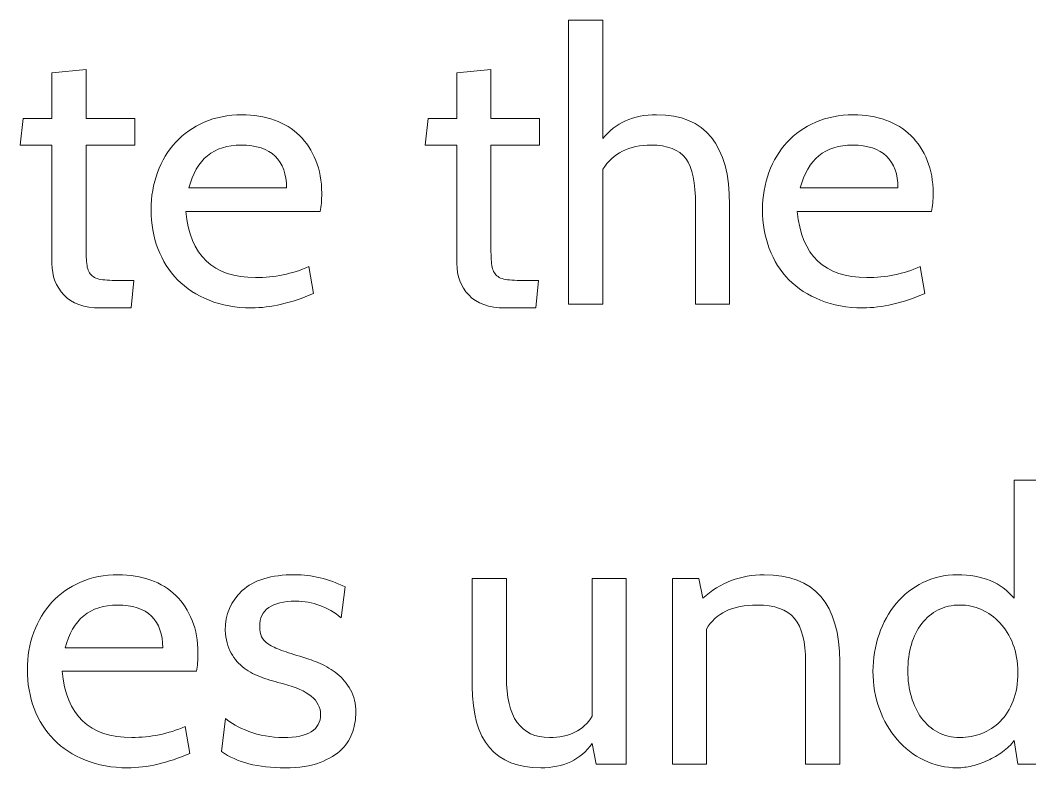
# Model space of a CAD drawing. Header units: centimetres. Extents: x -24 to 24.1, y -20.7 to 0.5.
# Drawn here: x 4.1713 to 4.4543, y -16.6044 to -16.3949 of the extents above; entities that cross this region are included whole.
import ezdxf

# ---------------------------------------------------------------- set-up
doc = ezdxf.new("R2010")
doc.units = ezdxf.units.CM
doc.header["$MEASUREMENT"] = 0
doc.layers.add('Layer 1', color=7, linetype='Continuous')

msp = doc.modelspace()

# ---------------------------------------------------------------- linework, layer by layer
at = {"layer": 'Layer 1', "color": 250, "lineweight": 9}
for points, knots in [([(4.37012, -16.47446), (4.37012, -16.47446), (4.36058, -16.47446), (4.36058, -16.47446), (4.36058, -16.47446), (4.36058, -16.47446), (4.36058, -16.44667), (4.36058, -16.44667), (4.36058, -16.44667), (4.36058, -16.44052), (4.35966, -16.43619), (4.35782, -16.43368), (4.35782, -16.43368), (4.35598, -16.43117), (4.35276, -16.42992), (4.34817, -16.42992), (4.34817, -16.42992), (4.34195, -16.42992), (4.33742, -16.43218), (4.33459, -16.4367), (4.33459, -16.4367), (4.33459, -16.4367), (4.33459, -16.47446), (4.33459, -16.47446), (4.33459, -16.47446), (4.33459, -16.47446), (4.32494, -16.47446), (4.32494, -16.47446), (4.32494, -16.47446), (4.32494, -16.47446), (4.32494, -16.39492), (4.32494, -16.39492), (4.32494, -16.39492), (4.32494, -16.39492), (4.33459, -16.39492), (4.33459, -16.39492), (4.33459, -16.39492), (4.33459, -16.39492), (4.33459, -16.42811), (4.33459, -16.42811), (4.33459, -16.42811), (4.33806, -16.42366), (4.34308, -16.42143), (4.34965, -16.42143), (4.34965, -16.42143), (4.3633, -16.42143), (4.37012, -16.42984), (4.37012, -16.44667), (4.37012, -16.44667), (4.37012, -16.44667), (4.37012, -16.47446), (4.37012, -16.47446)], [0, 0, 0, 0, 0.071429, 0.071429, 0.071429, 0.071429, 0.142857, 0.142857, 0.142857, 0.142857, 0.214286, 0.214286, 0.214286, 0.214286, 0.285714, 0.285714, 0.285714, 0.285714, 0.357143, 0.357143, 0.357143, 0.357143, 0.428571, 0.428571, 0.428571, 0.428571, 0.5, 0.5, 0.5, 0.5, 0.571429, 0.571429, 0.571429, 0.571429, 0.642857, 0.642857, 0.642857, 0.642857, 0.714286, 0.714286, 0.714286, 0.714286, 0.785714, 0.785714, 0.785714, 0.785714, 0.857143, 0.857143, 0.857143, 0.857143, 1, 1, 1, 1]), ([(4.20308, -16.46788), (4.20308, -16.46788), (4.20234, -16.47552), (4.20234, -16.47552), (4.20234, -16.47552), (4.20234, -16.47552), (4.19375, -16.47552), (4.19375, -16.47552), (4.19375, -16.47552), (4.18916, -16.47552), (4.18575, -16.47432), (4.18352, -16.47191), (4.18352, -16.47191), (4.18129, -16.46951), (4.18018, -16.46657), (4.18018, -16.46311), (4.18018, -16.46311), (4.18018, -16.46311), (4.18018, -16.42992), (4.18018, -16.42992), (4.18018, -16.42992), (4.18018, -16.42992), (4.17127, -16.42992), (4.17127, -16.42992), (4.17127, -16.42992), (4.17127, -16.42992), (4.17212, -16.42249), (4.17212, -16.42249), (4.17212, -16.42249), (4.17212, -16.42249), (4.18018, -16.42249), (4.18018, -16.42249), (4.18018, -16.42249), (4.18018, -16.42249), (4.18018, -16.40966), (4.18018, -16.40966), (4.18018, -16.40966), (4.18018, -16.40966), (4.18972, -16.4087), (4.18972, -16.4087), (4.18972, -16.4087), (4.18972, -16.4087), (4.18972, -16.42249), (4.18972, -16.42249), (4.18972, -16.42249), (4.18972, -16.42249), (4.2034, -16.42249), (4.2034, -16.42249), (4.2034, -16.42249), (4.2034, -16.42249), (4.2034, -16.42992), (4.2034, -16.42992), (4.2034, -16.42992), (4.2034, -16.42992), (4.18972, -16.42992), (4.18972, -16.42992), (4.18972, -16.42992), (4.18972, -16.42992), (4.18972, -16.45728), (4.18972, -16.45728), (4.18972, -16.45728), (4.18972, -16.45975), (4.18979, -16.4617), (4.18993, -16.46311), (4.18993, -16.46311), (4.19008, -16.46453), (4.19048, -16.46558), (4.19115, -16.46629), (4.19115, -16.46629), (4.19183, -16.467), (4.1929, -16.46744), (4.19439, -16.46762), (4.19439, -16.46762), (4.19587, -16.46779), (4.19796, -16.46788), (4.20065, -16.46788), (4.20065, -16.46788), (4.20065, -16.46788), (4.20308, -16.46788), (4.20308, -16.46788)], [0, 0, 0, 0, 0.047619, 0.047619, 0.047619, 0.047619, 0.095238, 0.095238, 0.095238, 0.095238, 0.142857, 0.142857, 0.142857, 0.142857, 0.190476, 0.190476, 0.190476, 0.190476, 0.238095, 0.238095, 0.238095, 0.238095, 0.285714, 0.285714, 0.285714, 0.285714, 0.333333, 0.333333, 0.333333, 0.333333, 0.380952, 0.380952, 0.380952, 0.380952, 0.428571, 0.428571, 0.428571, 0.428571, 0.47619, 0.47619, 0.47619, 0.47619, 0.52381, 0.52381, 0.52381, 0.52381, 0.571429, 0.571429, 0.571429, 0.571429, 0.619048, 0.619048, 0.619048, 0.619048, 0.666667, 0.666667, 0.666667, 0.666667, 0.714286, 0.714286, 0.714286, 0.714286, 0.761905, 0.761905, 0.761905, 0.761905, 0.809524, 0.809524, 0.809524, 0.809524, 0.857143, 0.857143, 0.857143, 0.857143, 0.904762, 0.904762, 0.904762, 0.904762, 1, 1, 1, 1]), ([(4.31656, -16.46788), (4.31656, -16.46788), (4.31582, -16.47552), (4.31582, -16.47552), (4.31582, -16.47552), (4.31582, -16.47552), (4.30723, -16.47552), (4.30723, -16.47552), (4.30723, -16.47552), (4.30264, -16.47552), (4.29922, -16.47432), (4.297, -16.47191), (4.297, -16.47191), (4.29477, -16.46951), (4.29366, -16.46657), (4.29366, -16.46311), (4.29366, -16.46311), (4.29366, -16.46311), (4.29366, -16.42992), (4.29366, -16.42992), (4.29366, -16.42992), (4.29366, -16.42992), (4.28475, -16.42992), (4.28475, -16.42992), (4.28475, -16.42992), (4.28475, -16.42992), (4.2856, -16.42249), (4.2856, -16.42249), (4.2856, -16.42249), (4.2856, -16.42249), (4.29366, -16.42249), (4.29366, -16.42249), (4.29366, -16.42249), (4.29366, -16.42249), (4.29366, -16.40966), (4.29366, -16.40966), (4.29366, -16.40966), (4.29366, -16.40966), (4.3032, -16.4087), (4.3032, -16.4087), (4.3032, -16.4087), (4.3032, -16.4087), (4.3032, -16.42249), (4.3032, -16.42249), (4.3032, -16.42249), (4.3032, -16.42249), (4.31688, -16.42249), (4.31688, -16.42249), (4.31688, -16.42249), (4.31688, -16.42249), (4.31688, -16.42992), (4.31688, -16.42992), (4.31688, -16.42992), (4.31688, -16.42992), (4.3032, -16.42992), (4.3032, -16.42992), (4.3032, -16.42992), (4.3032, -16.42992), (4.3032, -16.45728), (4.3032, -16.45728), (4.3032, -16.45728), (4.3032, -16.45975), (4.30327, -16.4617), (4.30341, -16.46311), (4.30341, -16.46311), (4.30355, -16.46453), (4.30396, -16.46558), (4.30463, -16.46629), (4.30463, -16.46629), (4.3053, -16.467), (4.30638, -16.46744), (4.30787, -16.46762), (4.30787, -16.46762), (4.30935, -16.46779), (4.31144, -16.46788), (4.31412, -16.46788), (4.31412, -16.46788), (4.31412, -16.46788), (4.31656, -16.46788), (4.31656, -16.46788)], [0, 0, 0, 0, 0.047619, 0.047619, 0.047619, 0.047619, 0.095238, 0.095238, 0.095238, 0.095238, 0.142857, 0.142857, 0.142857, 0.142857, 0.190476, 0.190476, 0.190476, 0.190476, 0.238095, 0.238095, 0.238095, 0.238095, 0.285714, 0.285714, 0.285714, 0.285714, 0.333333, 0.333333, 0.333333, 0.333333, 0.380952, 0.380952, 0.380952, 0.380952, 0.428571, 0.428571, 0.428571, 0.428571, 0.47619, 0.47619, 0.47619, 0.47619, 0.52381, 0.52381, 0.52381, 0.52381, 0.571429, 0.571429, 0.571429, 0.571429, 0.619048, 0.619048, 0.619048, 0.619048, 0.666667, 0.666667, 0.666667, 0.666667, 0.714286, 0.714286, 0.714286, 0.714286, 0.761905, 0.761905, 0.761905, 0.761905, 0.809524, 0.809524, 0.809524, 0.809524, 0.857143, 0.857143, 0.857143, 0.857143, 0.904762, 0.904762, 0.904762, 0.904762, 1, 1, 1, 1]), ([(4.25537, -16.44848), (4.25537, -16.44848), (4.21772, -16.44848), (4.21772, -16.44848), (4.21772, -16.44848), (4.21885, -16.46085), (4.22536, -16.46703), (4.23723, -16.46703), (4.23723, -16.46703), (4.24254, -16.46703), (4.24752, -16.46601), (4.25219, -16.46396), (4.25219, -16.46396), (4.25219, -16.46396), (4.25346, -16.47149), (4.25346, -16.47149), (4.25346, -16.47149), (4.24731, -16.47418), (4.24151, -16.47552), (4.23607, -16.47552), (4.23607, -16.47552), (4.23168, -16.47552), (4.22774, -16.47481), (4.22424, -16.4734), (4.22424, -16.4734), (4.22074, -16.47198), (4.21779, -16.47006), (4.21539, -16.46762), (4.21539, -16.46762), (4.21298, -16.46518), (4.21115, -16.46228), (4.20987, -16.45892), (4.20987, -16.45892), (4.2086, -16.45556), (4.20796, -16.45194), (4.20796, -16.44805), (4.20796, -16.44805), (4.20796, -16.4443), (4.20856, -16.4408), (4.20977, -16.43755), (4.20977, -16.43755), (4.21097, -16.4343), (4.21266, -16.43149), (4.21486, -16.42912), (4.21486, -16.42912), (4.21705, -16.42675), (4.21972, -16.42488), (4.22286, -16.4235), (4.22286, -16.4235), (4.22601, -16.42212), (4.22953, -16.42143), (4.23342, -16.42143), (4.23342, -16.42143), (4.23674, -16.42143), (4.23978, -16.42193), (4.24254, -16.42292), (4.24254, -16.42292), (4.24529, -16.42391), (4.24765, -16.42535), (4.24959, -16.42726), (4.24959, -16.42726), (4.25153, -16.42917), (4.25305, -16.43149), (4.25415, -16.43421), (4.25415, -16.43421), (4.25525, -16.43693), (4.25579, -16.43999), (4.25579, -16.44338), (4.25579, -16.44338), (4.25579, -16.44536), (4.25565, -16.44706), (4.25537, -16.44848)], [0, 0, 0, 0, 0.052632, 0.052632, 0.052632, 0.052632, 0.105263, 0.105263, 0.105263, 0.105263, 0.157895, 0.157895, 0.157895, 0.157895, 0.210526, 0.210526, 0.210526, 0.210526, 0.263158, 0.263158, 0.263158, 0.263158, 0.315789, 0.315789, 0.315789, 0.315789, 0.368421, 0.368421, 0.368421, 0.368421, 0.421053, 0.421053, 0.421053, 0.421053, 0.473684, 0.473684, 0.473684, 0.473684, 0.526316, 0.526316, 0.526316, 0.526316, 0.578947, 0.578947, 0.578947, 0.578947, 0.631579, 0.631579, 0.631579, 0.631579, 0.684211, 0.684211, 0.684211, 0.684211, 0.736842, 0.736842, 0.736842, 0.736842, 0.789474, 0.789474, 0.789474, 0.789474, 0.842105, 0.842105, 0.842105, 0.842105, 0.894737, 0.894737, 0.894737, 0.894737, 1, 1, 1, 1]), ([(4.42676, -16.44848), (4.42676, -16.44848), (4.38911, -16.44848), (4.38911, -16.44848), (4.38911, -16.44848), (4.39024, -16.46085), (4.39674, -16.46703), (4.40862, -16.46703), (4.40862, -16.46703), (4.41392, -16.46703), (4.41891, -16.46601), (4.42357, -16.46396), (4.42357, -16.46396), (4.42357, -16.46396), (4.42485, -16.47149), (4.42485, -16.47149), (4.42485, -16.47149), (4.41869, -16.47418), (4.4129, -16.47552), (4.40745, -16.47552), (4.40745, -16.47552), (4.40307, -16.47552), (4.39913, -16.47481), (4.39563, -16.4734), (4.39563, -16.4734), (4.39213, -16.47198), (4.38918, -16.47006), (4.38677, -16.46762), (4.38677, -16.46762), (4.38437, -16.46518), (4.38253, -16.46228), (4.38126, -16.45892), (4.38126, -16.45892), (4.37999, -16.45556), (4.37935, -16.45194), (4.37935, -16.44805), (4.37935, -16.44805), (4.37935, -16.4443), (4.37995, -16.4408), (4.38115, -16.43755), (4.38115, -16.43755), (4.38235, -16.4343), (4.38405, -16.43149), (4.38624, -16.42912), (4.38624, -16.42912), (4.38843, -16.42675), (4.3911, -16.42488), (4.39425, -16.4235), (4.39425, -16.4235), (4.3974, -16.42212), (4.40091, -16.42143), (4.4048, -16.42143), (4.4048, -16.42143), (4.40813, -16.42143), (4.41117, -16.42193), (4.41392, -16.42292), (4.41392, -16.42292), (4.41668, -16.42391), (4.41903, -16.42535), (4.42097, -16.42726), (4.42097, -16.42726), (4.42292, -16.42917), (4.42444, -16.43149), (4.42554, -16.43421), (4.42554, -16.43421), (4.42663, -16.43693), (4.42718, -16.43999), (4.42718, -16.44338), (4.42718, -16.44338), (4.42718, -16.44536), (4.42704, -16.44706), (4.42676, -16.44848)], [0, 0, 0, 0, 0.052632, 0.052632, 0.052632, 0.052632, 0.105263, 0.105263, 0.105263, 0.105263, 0.157895, 0.157895, 0.157895, 0.157895, 0.210526, 0.210526, 0.210526, 0.210526, 0.263158, 0.263158, 0.263158, 0.263158, 0.315789, 0.315789, 0.315789, 0.315789, 0.368421, 0.368421, 0.368421, 0.368421, 0.421053, 0.421053, 0.421053, 0.421053, 0.473684, 0.473684, 0.473684, 0.473684, 0.526316, 0.526316, 0.526316, 0.526316, 0.578947, 0.578947, 0.578947, 0.578947, 0.631579, 0.631579, 0.631579, 0.631579, 0.684211, 0.684211, 0.684211, 0.684211, 0.736842, 0.736842, 0.736842, 0.736842, 0.789474, 0.789474, 0.789474, 0.789474, 0.842105, 0.842105, 0.842105, 0.842105, 0.894737, 0.894737, 0.894737, 0.894737, 1, 1, 1, 1]), ([(4.2332, -16.42992), (4.2255, -16.42992), (4.22062, -16.43391), (4.21857, -16.4419), (4.21857, -16.4419), (4.21857, -16.4419), (4.24593, -16.4419), (4.24593, -16.4419), (4.24593, -16.4419), (4.24593, -16.43808), (4.24487, -16.43513), (4.24275, -16.43304), (4.24275, -16.43304), (4.24063, -16.43096), (4.23745, -16.42992), (4.2332, -16.42992)], [0, 0, 0, 0, 0.2, 0.2, 0.2, 0.2, 0.4, 0.4, 0.4, 0.4, 0.6, 0.6, 0.6, 0.6, 1, 1, 1, 1]), ([(4.40459, -16.42992), (4.39688, -16.42992), (4.392, -16.43391), (4.38995, -16.4419), (4.38995, -16.4419), (4.38995, -16.4419), (4.41732, -16.4419), (4.41732, -16.4419), (4.41732, -16.4419), (4.41732, -16.43808), (4.41626, -16.43513), (4.41413, -16.43304), (4.41413, -16.43304), (4.41201, -16.43096), (4.40883, -16.42992), (4.40459, -16.42992)], [0, 0, 0, 0, 0.2, 0.2, 0.2, 0.2, 0.4, 0.4, 0.4, 0.4, 0.6, 0.6, 0.6, 0.6, 1, 1, 1, 1]), ([(4.45942, -16.60332), (4.45942, -16.60332), (4.45093, -16.60332), (4.45093, -16.60332), (4.45093, -16.60332), (4.45093, -16.60332), (4.44987, -16.59674), (4.44987, -16.59674), (4.44987, -16.59674), (4.44903, -16.59794), (4.44795, -16.599), (4.44664, -16.59992), (4.44664, -16.59992), (4.44533, -16.60084), (4.44395, -16.60164), (4.4425, -16.60231), (4.4425, -16.60231), (4.44105, -16.60298), (4.43959, -16.60349), (4.4381, -16.60385), (4.4381, -16.60385), (4.43662, -16.6042), (4.43524, -16.60438), (4.43397, -16.60438), (4.43397, -16.60438), (4.43064, -16.60438), (4.42753, -16.60367), (4.42463, -16.60225), (4.42463, -16.60225), (4.42173, -16.60084), (4.41922, -16.59891), (4.4171, -16.59647), (4.4171, -16.59647), (4.41498, -16.59404), (4.41332, -16.59117), (4.41212, -16.58788), (4.41212, -16.58788), (4.41092, -16.5846), (4.41032, -16.58108), (4.41032, -16.57733), (4.41032, -16.57733), (4.41032, -16.57373), (4.41088, -16.57028), (4.41201, -16.56699), (4.41201, -16.56699), (4.41314, -16.5637), (4.41475, -16.56082), (4.41684, -16.55835), (4.41684, -16.55835), (4.41892, -16.55587), (4.42142, -16.55391), (4.42431, -16.55246), (4.42431, -16.55246), (4.42721, -16.55101), (4.43043, -16.55029), (4.43397, -16.55029), (4.43397, -16.55029), (4.44097, -16.55029), (4.44627, -16.55248), (4.44987, -16.55686), (4.44987, -16.55686), (4.44987, -16.55686), (4.44987, -16.52377), (4.44987, -16.52377), (4.44987, -16.52377), (4.44987, -16.52377), (4.45942, -16.52377), (4.45942, -16.52377), (4.45942, -16.52377), (4.45942, -16.52377), (4.45942, -16.60332), (4.45942, -16.60332)], [0, 0, 0, 0, 0.052632, 0.052632, 0.052632, 0.052632, 0.105263, 0.105263, 0.105263, 0.105263, 0.157895, 0.157895, 0.157895, 0.157895, 0.210526, 0.210526, 0.210526, 0.210526, 0.263158, 0.263158, 0.263158, 0.263158, 0.315789, 0.315789, 0.315789, 0.315789, 0.368421, 0.368421, 0.368421, 0.368421, 0.421053, 0.421053, 0.421053, 0.421053, 0.473684, 0.473684, 0.473684, 0.473684, 0.526316, 0.526316, 0.526316, 0.526316, 0.578947, 0.578947, 0.578947, 0.578947, 0.631579, 0.631579, 0.631579, 0.631579, 0.684211, 0.684211, 0.684211, 0.684211, 0.736842, 0.736842, 0.736842, 0.736842, 0.789474, 0.789474, 0.789474, 0.789474, 0.842105, 0.842105, 0.842105, 0.842105, 0.894737, 0.894737, 0.894737, 0.894737, 1, 1, 1, 1]), ([(4.22069, -16.57733), (4.22069, -16.57733), (4.18304, -16.57733), (4.18304, -16.57733), (4.18304, -16.57733), (4.18417, -16.5897), (4.19068, -16.59589), (4.20255, -16.59589), (4.20255, -16.59589), (4.20786, -16.59589), (4.21284, -16.59487), (4.21751, -16.59282), (4.21751, -16.59282), (4.21751, -16.59282), (4.21878, -16.60035), (4.21878, -16.60035), (4.21878, -16.60035), (4.21263, -16.60303), (4.20683, -16.60438), (4.20139, -16.60438), (4.20139, -16.60438), (4.197, -16.60438), (4.19306, -16.60367), (4.18956, -16.60225), (4.18956, -16.60225), (4.18606, -16.60084), (4.18311, -16.59891), (4.18071, -16.59647), (4.18071, -16.59647), (4.1783, -16.59404), (4.17646, -16.59114), (4.17519, -16.58778), (4.17519, -16.58778), (4.17392, -16.58442), (4.17328, -16.5808), (4.17328, -16.57691), (4.17328, -16.57691), (4.17328, -16.57316), (4.17388, -16.56966), (4.17509, -16.56641), (4.17509, -16.56641), (4.17629, -16.56316), (4.17798, -16.56035), (4.18018, -16.55798), (4.18018, -16.55798), (4.18237, -16.55561), (4.18504, -16.55373), (4.18818, -16.55236), (4.18818, -16.55236), (4.19133, -16.55098), (4.19485, -16.55029), (4.19874, -16.55029), (4.19874, -16.55029), (4.20206, -16.55029), (4.2051, -16.55078), (4.20786, -16.55177), (4.20786, -16.55177), (4.21061, -16.55276), (4.21296, -16.55421), (4.21491, -16.55612), (4.21491, -16.55612), (4.21685, -16.55803), (4.21837, -16.56035), (4.21947, -16.56307), (4.21947, -16.56307), (4.22057, -16.56579), (4.22111, -16.56885), (4.22111, -16.57224), (4.22111, -16.57224), (4.22111, -16.57422), (4.22097, -16.57592), (4.22069, -16.57733)], [0, 0, 0, 0, 0.052632, 0.052632, 0.052632, 0.052632, 0.105263, 0.105263, 0.105263, 0.105263, 0.157895, 0.157895, 0.157895, 0.157895, 0.210526, 0.210526, 0.210526, 0.210526, 0.263158, 0.263158, 0.263158, 0.263158, 0.315789, 0.315789, 0.315789, 0.315789, 0.368421, 0.368421, 0.368421, 0.368421, 0.421053, 0.421053, 0.421053, 0.421053, 0.473684, 0.473684, 0.473684, 0.473684, 0.526316, 0.526316, 0.526316, 0.526316, 0.578947, 0.578947, 0.578947, 0.578947, 0.631579, 0.631579, 0.631579, 0.631579, 0.684211, 0.684211, 0.684211, 0.684211, 0.736842, 0.736842, 0.736842, 0.736842, 0.789474, 0.789474, 0.789474, 0.789474, 0.842105, 0.842105, 0.842105, 0.842105, 0.894737, 0.894737, 0.894737, 0.894737, 1, 1, 1, 1]), ([(4.24551, -16.60438), (4.23794, -16.60438), (4.232, -16.60286), (4.22769, -16.59982), (4.22769, -16.59982), (4.22769, -16.59982), (4.22886, -16.59059), (4.22886, -16.59059), (4.22886, -16.59059), (4.23027, -16.59186), (4.23244, -16.59306), (4.23538, -16.5942), (4.23538, -16.5942), (4.23831, -16.59533), (4.24155, -16.59589), (4.24508, -16.59589), (4.24508, -16.59589), (4.25201, -16.59589), (4.25548, -16.59374), (4.25548, -16.58942), (4.25548, -16.58942), (4.25548, -16.58553), (4.25201, -16.58267), (4.24508, -16.58083), (4.24508, -16.58083), (4.24296, -16.58034), (4.24096, -16.57975), (4.23909, -16.57908), (4.23909, -16.57908), (4.23722, -16.57841), (4.23554, -16.57753), (4.23405, -16.57643), (4.23405, -16.57643), (4.23257, -16.57533), (4.23135, -16.57394), (4.23039, -16.57224), (4.23039, -16.57224), (4.22944, -16.57054), (4.22889, -16.56842), (4.22875, -16.56588), (4.22875, -16.56588), (4.22875, -16.56142), (4.23034, -16.55771), (4.23352, -16.55474), (4.23352, -16.55474), (4.2367, -16.55177), (4.24162, -16.55029), (4.24826, -16.55029), (4.24826, -16.55029), (4.253, -16.55029), (4.2577, -16.55142), (4.26237, -16.55368), (4.26237, -16.55368), (4.26237, -16.55368), (4.2612, -16.56238), (4.2612, -16.56238), (4.2612, -16.56238), (4.25753, -16.55927), (4.25328, -16.55771), (4.24848, -16.55771), (4.24848, -16.55771), (4.24176, -16.55771), (4.2384, -16.56006), (4.2384, -16.56477), (4.2384, -16.56477), (4.2384, -16.5659), (4.23858, -16.56687), (4.23893, -16.56765), (4.23893, -16.56765), (4.23928, -16.56842), (4.23992, -16.56913), (4.24084, -16.56973), (4.24084, -16.56973), (4.24176, -16.57033), (4.243, -16.57092), (4.24455, -16.5715), (4.24455, -16.5715), (4.24611, -16.57206), (4.24809, -16.5727), (4.25049, -16.57341), (4.25049, -16.57341), (4.25198, -16.57383), (4.25358, -16.57442), (4.25532, -16.57516), (4.25532, -16.57516), (4.25705, -16.5759), (4.25866, -16.57687), (4.26014, -16.57807), (4.26014, -16.57807), (4.26163, -16.57928), (4.26286, -16.58076), (4.26385, -16.58253), (4.26385, -16.58253), (4.26484, -16.5843), (4.26534, -16.58642), (4.26534, -16.58889), (4.26534, -16.58889), (4.26534, -16.59059), (4.26506, -16.59236), (4.26449, -16.5942), (4.26449, -16.5942), (4.26392, -16.59603), (4.2629, -16.59769), (4.26141, -16.59918), (4.26141, -16.59918), (4.25993, -16.60066), (4.2579, -16.6019), (4.25532, -16.60289), (4.25532, -16.60289), (4.25274, -16.60388), (4.24947, -16.60438), (4.24551, -16.60438)], [0, 0, 0, 0, 0.034483, 0.034483, 0.034483, 0.034483, 0.068966, 0.068966, 0.068966, 0.068966, 0.103448, 0.103448, 0.103448, 0.103448, 0.137931, 0.137931, 0.137931, 0.137931, 0.172414, 0.172414, 0.172414, 0.172414, 0.206897, 0.206897, 0.206897, 0.206897, 0.241379, 0.241379, 0.241379, 0.241379, 0.275862, 0.275862, 0.275862, 0.275862, 0.310345, 0.310345, 0.310345, 0.310345, 0.344828, 0.344828, 0.344828, 0.344828, 0.37931, 0.37931, 0.37931, 0.37931, 0.413793, 0.413793, 0.413793, 0.413793, 0.448276, 0.448276, 0.448276, 0.448276, 0.482759, 0.482759, 0.482759, 0.482759, 0.517241, 0.517241, 0.517241, 0.517241, 0.551724, 0.551724, 0.551724, 0.551724, 0.586207, 0.586207, 0.586207, 0.586207, 0.62069, 0.62069, 0.62069, 0.62069, 0.655172, 0.655172, 0.655172, 0.655172, 0.689655, 0.689655, 0.689655, 0.689655, 0.724138, 0.724138, 0.724138, 0.724138, 0.758621, 0.758621, 0.758621, 0.758621, 0.793103, 0.793103, 0.793103, 0.793103, 0.827586, 0.827586, 0.827586, 0.827586, 0.862069, 0.862069, 0.862069, 0.862069, 0.896552, 0.896552, 0.896552, 0.896552, 0.931034, 0.931034, 0.931034, 0.931034, 1, 1, 1, 1]), ([(4.34117, -16.60332), (4.34117, -16.60332), (4.33268, -16.60332), (4.33268, -16.60332), (4.33268, -16.60332), (4.33268, -16.60332), (4.33162, -16.59759), (4.33162, -16.59759), (4.33162, -16.59759), (4.32837, -16.60211), (4.32356, -16.60438), (4.3172, -16.60438), (4.3172, -16.60438), (4.3044, -16.60438), (4.298, -16.59678), (4.298, -16.58157), (4.298, -16.58157), (4.298, -16.58157), (4.298, -16.55135), (4.298, -16.55135), (4.298, -16.55135), (4.298, -16.55135), (4.30755, -16.55135), (4.30755, -16.55135), (4.30755, -16.55135), (4.30755, -16.55135), (4.30755, -16.57892), (4.30755, -16.57892), (4.30755, -16.57892), (4.30755, -16.59024), (4.31158, -16.59589), (4.31964, -16.59589), (4.31964, -16.59589), (4.32515, -16.59589), (4.32915, -16.59391), (4.33162, -16.58995), (4.33162, -16.58995), (4.33162, -16.58995), (4.33162, -16.55135), (4.33162, -16.55135), (4.33162, -16.55135), (4.33162, -16.55135), (4.34117, -16.55135), (4.34117, -16.55135), (4.34117, -16.55135), (4.34117, -16.55135), (4.34117, -16.60332), (4.34117, -16.60332)], [0, 0, 0, 0, 0.076923, 0.076923, 0.076923, 0.076923, 0.153846, 0.153846, 0.153846, 0.153846, 0.230769, 0.230769, 0.230769, 0.230769, 0.307692, 0.307692, 0.307692, 0.307692, 0.384615, 0.384615, 0.384615, 0.384615, 0.461538, 0.461538, 0.461538, 0.461538, 0.538462, 0.538462, 0.538462, 0.538462, 0.615385, 0.615385, 0.615385, 0.615385, 0.692308, 0.692308, 0.692308, 0.692308, 0.769231, 0.769231, 0.769231, 0.769231, 0.846154, 0.846154, 0.846154, 0.846154, 1, 1, 1, 1]), ([(4.40098, -16.60332), (4.40098, -16.60332), (4.39144, -16.60332), (4.39144, -16.60332), (4.39144, -16.60332), (4.39144, -16.60332), (4.39144, -16.57468), (4.39144, -16.57468), (4.39144, -16.57468), (4.39144, -16.5691), (4.39039, -16.56505), (4.38831, -16.56254), (4.38831, -16.56254), (4.38622, -16.56003), (4.38274, -16.55877), (4.37786, -16.55877), (4.37786, -16.55877), (4.37093, -16.55877), (4.3662, -16.56103), (4.36365, -16.56556), (4.36365, -16.56556), (4.36365, -16.56556), (4.36365, -16.60332), (4.36365, -16.60332), (4.36365, -16.60332), (4.36365, -16.60332), (4.35411, -16.60332), (4.35411, -16.60332), (4.35411, -16.60332), (4.35411, -16.60332), (4.35411, -16.55135), (4.35411, -16.55135), (4.35411, -16.55135), (4.35411, -16.55135), (4.36153, -16.55135), (4.36153, -16.55135), (4.36153, -16.55135), (4.36153, -16.55135), (4.36259, -16.55686), (4.36259, -16.55686), (4.36259, -16.55686), (4.36754, -16.55248), (4.37327, -16.55029), (4.37977, -16.55029), (4.37977, -16.55029), (4.39391, -16.55029), (4.40098, -16.55842), (4.40098, -16.57468), (4.40098, -16.57468), (4.40098, -16.57468), (4.40098, -16.60332), (4.40098, -16.60332)], [0, 0, 0, 0, 0.071429, 0.071429, 0.071429, 0.071429, 0.142857, 0.142857, 0.142857, 0.142857, 0.214286, 0.214286, 0.214286, 0.214286, 0.285714, 0.285714, 0.285714, 0.285714, 0.357143, 0.357143, 0.357143, 0.357143, 0.428571, 0.428571, 0.428571, 0.428571, 0.5, 0.5, 0.5, 0.5, 0.571429, 0.571429, 0.571429, 0.571429, 0.642857, 0.642857, 0.642857, 0.642857, 0.714286, 0.714286, 0.714286, 0.714286, 0.785714, 0.785714, 0.785714, 0.785714, 0.857143, 0.857143, 0.857143, 0.857143, 1, 1, 1, 1]), ([(4.19852, -16.55877), (4.19082, -16.55877), (4.18594, -16.56277), (4.18389, -16.57076), (4.18389, -16.57076), (4.18389, -16.57076), (4.21125, -16.57076), (4.21125, -16.57076), (4.21125, -16.57076), (4.21125, -16.56694), (4.21019, -16.56399), (4.20807, -16.5619), (4.20807, -16.5619), (4.20595, -16.55981), (4.20277, -16.55877), (4.19852, -16.55877)], [0, 0, 0, 0, 0.2, 0.2, 0.2, 0.2, 0.4, 0.4, 0.4, 0.4, 0.6, 0.6, 0.6, 0.6, 1, 1, 1, 1]), ([(4.43471, -16.55877), (4.43245, -16.55877), (4.43041, -16.55923), (4.42861, -16.56015), (4.42861, -16.56015), (4.42681, -16.56107), (4.42527, -16.56234), (4.424, -16.56397), (4.424, -16.56397), (4.42272, -16.5656), (4.42175, -16.56754), (4.42108, -16.5698), (4.42108, -16.5698), (4.42041, -16.57206), (4.42007, -16.57457), (4.42007, -16.57733), (4.42007, -16.57733), (4.42007, -16.57988), (4.42041, -16.58228), (4.42108, -16.58454), (4.42108, -16.58454), (4.42175, -16.58681), (4.42271, -16.58877), (4.42394, -16.59043), (4.42394, -16.59043), (4.42518, -16.59209), (4.4267, -16.59342), (4.4285, -16.59441), (4.4285, -16.59441), (4.43031, -16.5954), (4.43237, -16.59589), (4.43471, -16.59589), (4.43471, -16.59589), (4.43683, -16.59589), (4.43886, -16.59552), (4.44081, -16.59478), (4.44081, -16.59478), (4.44275, -16.59404), (4.44448, -16.5929), (4.446, -16.59138), (4.446, -16.59138), (4.44752, -16.58986), (4.44872, -16.58795), (4.44961, -16.58566), (4.44961, -16.58566), (4.45049, -16.58336), (4.45093, -16.58069), (4.45093, -16.57765), (4.45093, -16.57765), (4.45093, -16.57468), (4.45047, -16.57203), (4.44956, -16.5697), (4.44956, -16.5697), (4.44864, -16.56736), (4.44742, -16.56538), (4.4459, -16.56376), (4.4459, -16.56376), (4.44438, -16.56213), (4.44264, -16.56089), (4.4407, -16.56005), (4.4407, -16.56005), (4.43876, -16.5592), (4.43676, -16.55877), (4.43471, -16.55877)], [0, 0, 0, 0, 0.058824, 0.058824, 0.058824, 0.058824, 0.117647, 0.117647, 0.117647, 0.117647, 0.176471, 0.176471, 0.176471, 0.176471, 0.235294, 0.235294, 0.235294, 0.235294, 0.294118, 0.294118, 0.294118, 0.294118, 0.352941, 0.352941, 0.352941, 0.352941, 0.411765, 0.411765, 0.411765, 0.411765, 0.470588, 0.470588, 0.470588, 0.470588, 0.529412, 0.529412, 0.529412, 0.529412, 0.588235, 0.588235, 0.588235, 0.588235, 0.647059, 0.647059, 0.647059, 0.647059, 0.705882, 0.705882, 0.705882, 0.705882, 0.764706, 0.764706, 0.764706, 0.764706, 0.823529, 0.823529, 0.823529, 0.823529, 0.882353, 0.882353, 0.882353, 0.882353, 1, 1, 1, 1])]:
    msp.add_open_spline(points, degree=3, knots=knots, dxfattribs=at)

doc.saveas('drawing.dxf')
